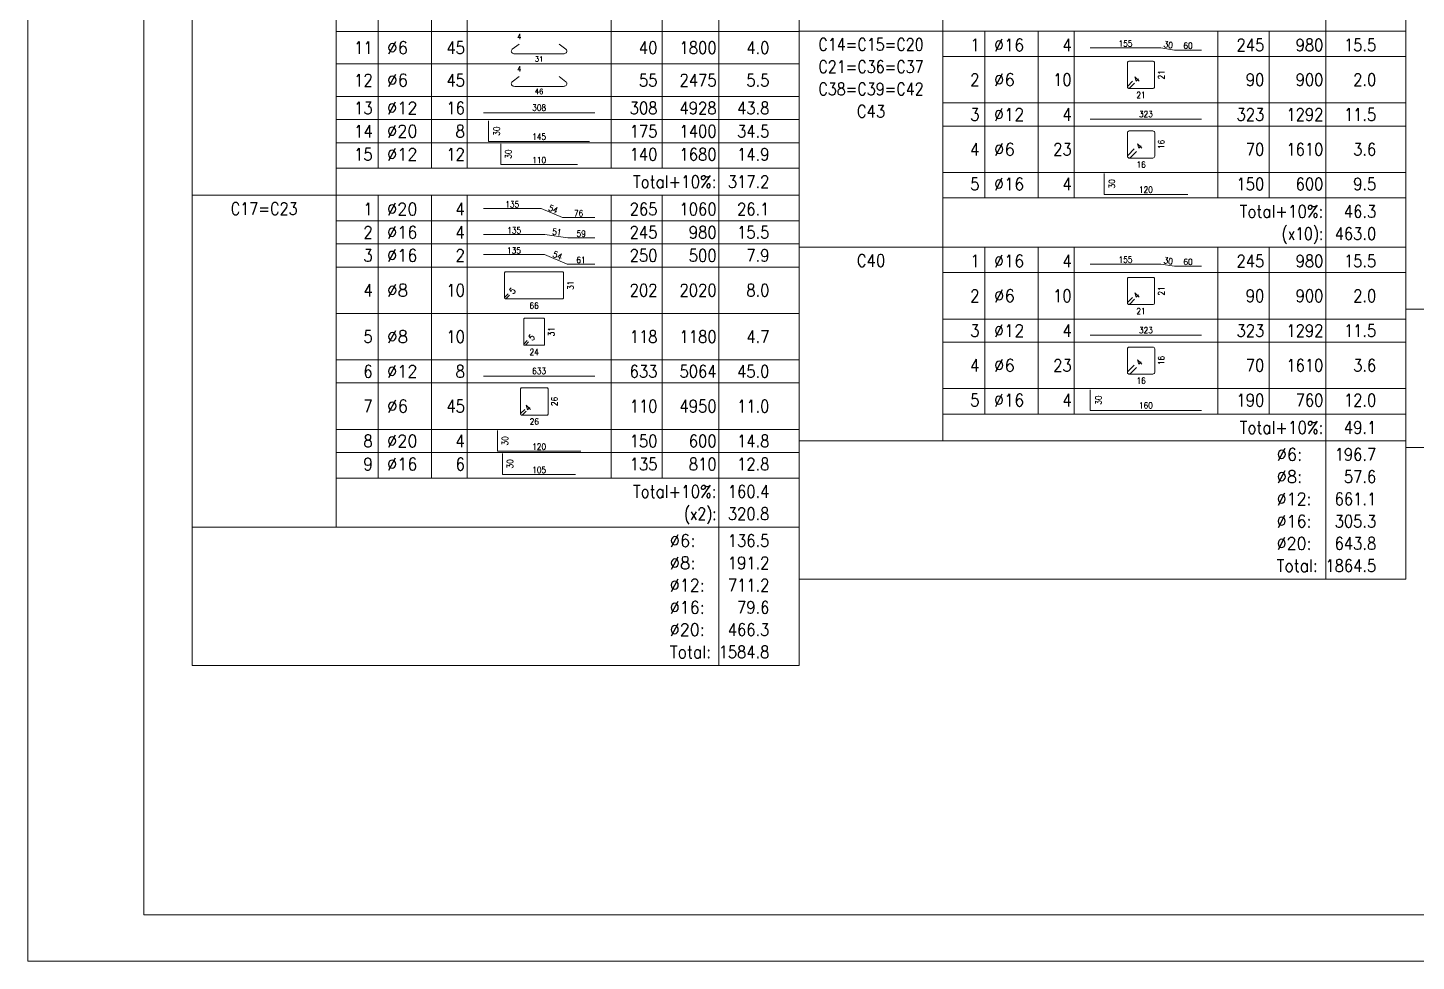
# Model space of a CAD drawing. Header units: millimetres. Extents: x 42 to 225, y 58 to 140.
# Drawn here: x 103.77 to 133.69, y 98.32 to 118.45 of the extents above; entities that cross this region are included whole.
import ezdxf
from ezdxf.enums import TextEntityAlignment as Align

# ---------------------------------------------------------------- set-up
doc = ezdxf.new("R2010")
doc.units = ezdxf.units.MM
for name, color, linetype, lineweight in [('DESPIECES_TABLA', 7, 'Continuous', 9), ('RECUAD_LIMITES', 2, 'Continuous', 0), ('RECUAD_MARCO', 1, 'Continuous', 20), ('TABLAS', 1, 'Continuous', 0), ('TEXTO_TABLAS', 1, 'Continuous', 0), ('TEXTOS_COTAS_DESPIECES_TABLA', 1, 'Continuous', 0)]:
    doc.layers.add(name, color=color, linetype=linetype, lineweight=lineweight)
doc.styles.add('CYPETXT_romans', font='romans__.ttf', dxfattribs={"height": 0.2})

msp = doc.modelspace()

# ---------------------------------------------------------------- linework, layer by layer
at = {"layer": 'DESPIECES_TABLA'}
for points in [[(114.361, 118.1), (114.213, 117.989), (114.201, 117.977), (114.193, 117.963), (114.191, 117.948), (114.193, 117.935), (114.198, 117.923), (114.208, 117.912), (114.22, 117.903), (114.234, 117.896), (114.25, 117.892), (114.268, 117.89), (115.314, 117.89), (115.331, 117.892), (115.347, 117.896), (115.362, 117.903), (115.374, 117.912), (115.383, 117.923), (115.389, 117.935), (115.391, 117.948), (115.388, 117.963), (115.381, 117.977), (115.368, 117.989), (115.22, 118.1)], [(126.667, 118.018), (128.187, 118.018), (128.482, 117.972), (129.067, 117.972)], [(127.58, 117.299), (127.478, 117.197), (127.475, 117.192), (127.472, 117.187), (127.47, 117.182), (127.47, 117.176), (127.47, 117.171), (127.472, 117.165), (127.475, 117.16), (127.478, 117.156), (127.482, 117.152), (127.487, 117.15), (127.493, 117.148), (127.499, 117.147), (128.024, 117.147), (128.035, 117.15), (128.044, 117.156), (128.05, 117.165), (128.052, 117.176), (128.052, 117.701), (128.05, 117.712), (128.044, 117.722), (128.035, 117.728), (128.024, 117.73), (127.499, 117.73), (127.487, 117.728), (127.478, 117.722), (127.472, 117.712), (127.47, 117.701), (127.47, 117.176), (127.47, 117.171), (127.472, 117.165), (127.475, 117.16), (127.478, 117.156), (127.482, 117.152), (127.487, 117.15), (127.493, 117.148), (127.499, 117.147), (127.504, 117.148), (127.51, 117.15), (127.515, 117.152), (127.519, 117.156), (127.621, 117.258)], [(114.361, 117.4), (114.213, 117.289), (114.201, 117.277), (114.193, 117.263), (114.191, 117.248), (114.193, 117.235), (114.198, 117.223), (114.208, 117.212), (114.22, 117.203), (114.234, 117.196), (114.25, 117.192), (114.268, 117.19), (115.314, 117.19), (115.331, 117.192), (115.347, 117.196), (115.362, 117.203), (115.374, 117.212), (115.383, 117.223), (115.389, 117.235), (115.391, 117.248), (115.388, 117.263), (115.381, 117.277), (115.368, 117.289), (115.22, 117.4)], [(113.591, 116.621), (115.991, 116.621)], [(113.703, 116.448), (113.703, 115.998), (115.878, 115.998)], [(126.667, 116.481), (129.067, 116.481)], [(127.614, 115.841), (127.482, 115.708), (127.477, 115.702), (127.473, 115.696), (127.471, 115.689), (127.471, 115.682), (127.471, 115.674), (127.473, 115.667), (127.477, 115.661), (127.482, 115.655), (127.487, 115.65), (127.494, 115.647), (127.501, 115.645), (127.508, 115.644), (128.018, 115.644), (128.032, 115.647), (128.045, 115.655), (128.053, 115.667), (128.056, 115.682), (128.056, 116.192), (128.053, 116.206), (128.045, 116.218), (128.032, 116.226), (128.018, 116.229), (127.508, 116.229), (127.494, 116.226), (127.482, 116.218), (127.473, 116.206), (127.471, 116.192), (127.471, 115.682), (127.471, 115.674), (127.473, 115.667), (127.477, 115.661), (127.482, 115.655), (127.487, 115.65), (127.494, 115.647), (127.501, 115.645), (127.508, 115.644), (127.515, 115.645), (127.522, 115.647), (127.529, 115.65), (127.535, 115.655), (127.667, 115.788)], [(113.966, 115.953), (113.966, 115.503), (115.616, 115.503)], [(126.967, 115.311), (126.967, 114.861), (128.767, 114.861)], [(113.591, 114.556), (114.833, 114.556), (115.293, 114.365), (115.991, 114.365)], [(113.591, 113.994), (114.916, 113.994), (115.407, 113.924), (115.991, 113.924)], [(113.591, 113.561), (114.909, 113.561), (115.397, 113.356), (115.991, 113.356)], [(114.123, 112.714), (114.053, 112.644), (114.051, 112.642), (114.05, 112.639), (114.048, 112.637), (114.048, 112.633), (114.047, 112.63), (114.048, 112.627), (114.049, 112.623), (114.051, 112.619), (114.053, 112.616), (114.056, 112.614), (114.06, 112.612), (114.063, 112.611), (114.067, 112.611), (115.299, 112.611), (115.306, 112.612), (115.313, 112.616), (115.317, 112.623), (115.318, 112.63), (115.318, 113.171), (115.317, 113.179), (115.313, 113.185), (115.306, 113.189), (115.299, 113.191), (114.067, 113.191), (114.06, 113.189), (114.053, 113.185), (114.049, 113.179), (114.047, 113.171), (114.047, 112.63), (114.048, 112.627), (114.049, 112.623), (114.051, 112.619), (114.053, 112.616), (114.056, 112.614), (114.06, 112.612), (114.063, 112.611), (114.067, 112.611), (114.071, 112.611), (114.075, 112.612), (114.078, 112.614), (114.081, 112.616), (114.151, 112.686)], [(126.667, 113.358), (128.187, 113.358), (128.482, 113.312), (129.067, 113.312)], [(127.58, 112.639), (127.478, 112.537), (127.475, 112.532), (127.472, 112.527), (127.47, 112.522), (127.47, 112.516), (127.47, 112.511), (127.472, 112.505), (127.475, 112.5), (127.478, 112.496), (127.482, 112.492), (127.487, 112.49), (127.493, 112.488), (127.499, 112.487), (128.024, 112.487), (128.035, 112.49), (128.044, 112.496), (128.05, 112.505), (128.052, 112.516), (128.052, 113.041), (128.05, 113.052), (128.044, 113.062), (128.035, 113.068), (128.024, 113.07), (127.499, 113.07), (127.487, 113.068), (127.478, 113.062), (127.472, 113.052), (127.47, 113.041), (127.47, 112.516), (127.47, 112.511), (127.472, 112.505), (127.475, 112.5), (127.478, 112.496), (127.482, 112.492), (127.487, 112.49), (127.493, 112.488), (127.499, 112.487), (127.504, 112.488), (127.51, 112.49), (127.515, 112.492), (127.519, 112.496), (127.621, 112.598)], [(114.536, 111.709), (114.467, 111.64), (114.465, 111.637), (114.463, 111.634), (114.462, 111.63), (114.461, 111.626), (114.462, 111.622), (114.463, 111.619), (114.465, 111.615), (114.467, 111.612), (114.47, 111.61), (114.473, 111.608), (114.477, 111.607), (114.481, 111.607), (114.889, 111.607), (114.896, 111.608), (114.903, 111.612), (114.907, 111.619), (114.908, 111.626), (114.908, 112.171), (114.907, 112.179), (114.903, 112.185), (114.896, 112.189), (114.889, 112.191), (114.481, 112.191), (114.473, 112.189), (114.467, 112.185), (114.463, 112.179), (114.461, 112.171), (114.461, 111.626), (114.462, 111.622), (114.463, 111.619), (114.465, 111.615), (114.467, 111.612), (114.47, 111.61), (114.473, 111.608), (114.477, 111.607), (114.481, 111.607), (114.485, 111.607), (114.488, 111.608), (114.492, 111.61), (114.495, 111.612), (114.564, 111.682)], [(126.667, 111.821), (129.067, 111.821)], [(127.614, 111.181), (127.482, 111.048), (127.477, 111.042), (127.473, 111.036), (127.471, 111.029), (127.471, 111.022), (127.471, 111.014), (127.473, 111.007), (127.477, 111.001), (127.482, 110.995), (127.487, 110.99), (127.494, 110.987), (127.501, 110.985), (127.508, 110.984), (128.018, 110.984), (128.032, 110.987), (128.045, 110.995), (128.053, 111.007), (128.056, 111.022), (128.056, 111.532), (128.053, 111.546), (128.045, 111.558), (128.032, 111.566), (128.018, 111.569), (127.508, 111.569), (127.494, 111.566), (127.482, 111.558), (127.473, 111.546), (127.471, 111.532), (127.471, 111.022), (127.471, 111.014), (127.473, 111.007), (127.477, 111.001), (127.482, 110.995), (127.487, 110.99), (127.494, 110.987), (127.501, 110.985), (127.508, 110.984), (127.515, 110.985), (127.522, 110.987), (127.529, 110.99), (127.535, 110.995), (127.667, 111.128)], [(113.591, 110.941), (115.991, 110.941)], [(114.481, 110.221), (114.4, 110.139), (114.397, 110.136), (114.395, 110.132), (114.394, 110.127), (114.393, 110.123), (114.394, 110.118), (114.395, 110.114), (114.397, 110.11), (114.4, 110.107), (114.403, 110.104), (114.407, 110.102), (114.412, 110.1), (114.416, 110.1), (114.961, 110.1), (114.97, 110.102), (114.977, 110.107), (114.982, 110.114), (114.984, 110.123), (114.984, 110.668), (114.982, 110.676), (114.977, 110.684), (114.97, 110.689), (114.961, 110.691), (114.416, 110.691), (114.407, 110.689), (114.4, 110.684), (114.395, 110.676), (114.393, 110.668), (114.393, 110.123), (114.394, 110.118), (114.395, 110.114), (114.397, 110.11), (114.4, 110.107), (114.403, 110.104), (114.407, 110.102), (114.412, 110.1), (114.416, 110.1), (114.421, 110.1), (114.425, 110.102), (114.429, 110.104), (114.432, 110.107), (114.514, 110.188)], [(126.667, 110.648), (126.667, 110.198), (129.067, 110.198)], [(113.891, 109.771), (113.891, 109.321), (115.691, 109.321)], [(114.003, 109.273), (114.003, 108.823), (115.578, 108.823)]]:
    msp.add_lwpolyline(points, dxfattribs=at)
at = {"layer": 'RECUAD_LIMITES'}
msp.add_lwpolyline([(103.773, 98.323), (163.173, 98.323), (163.173, 140.323), (103.773, 140.323), (103.773, 98.323)], close=True, dxfattribs=at)
at = {"layer": 'RECUAD_MARCO'}
msp.add_lwpolyline([(106.273, 99.323), (162.173, 99.323), (162.173, 139.323), (106.273, 139.323), (106.273, 99.323)], close=True, dxfattribs=at)
at = {"layer": 'TABLAS'}
for p, q in [((107.317, 114.893), (107.317, 125.373)), ((110.417, 114.893), (110.417, 125.373)), ((111.321, 115.423), (111.321, 125.373)), ((112.469, 115.423), (112.469, 125.373)), ((113.241, 115.423), (113.241, 125.373)), ((116.341, 115.423), (116.341, 125.373)), ((117.445, 115.423), (117.445, 125.373)), ((118.665, 114.893), (118.665, 125.373)), ((120.393, 114.893), (120.393, 125.373)), ((120.393, 118.433), (120.393, 123.013)), ((123.493, 118.433), (123.493, 123.013)), ((131.741, 118.433), (131.741, 123.013)), ((133.469, 118.433), (133.469, 123.013)), ((133.469, 112.433), (133.469, 118.713)), ((120.393, 118.333), (120.393, 118.433)), ((120.393, 118.383), (133.469, 118.383)), ((120.393, 113.773), (120.393, 118.333)), ((123.493, 118.333), (123.493, 118.433)), ((123.493, 113.773), (123.493, 118.333)), ((124.397, 118.333), (124.397, 118.383)), ((124.397, 114.783), (124.397, 118.333)), ((125.545, 118.333), (125.545, 118.383)), ((125.545, 114.783), (125.545, 118.333)), ((126.317, 118.333), (126.317, 118.383)), ((126.317, 114.783), (126.317, 118.333)), ((129.417, 118.333), (129.417, 118.383)), ((129.417, 114.783), (129.417, 118.333)), ((130.521, 118.333), (130.521, 118.383)), ((130.521, 114.783), (130.521, 118.333)), ((131.741, 118.333), (131.741, 118.433)), ((131.741, 113.773), (131.741, 118.333)), ((133.469, 118.333), (133.469, 118.433)), ((133.469, 113.773), (133.469, 118.333)), ((110.417, 115.423), (120.393, 115.423)), ((107.317, 114.793), (107.317, 114.893)), ((110.417, 114.793), (110.417, 114.893)), ((118.665, 114.793), (118.665, 114.893)), ((120.393, 114.793), (120.393, 114.893)), ((107.317, 114.843), (120.393, 114.843)), ((107.317, 107.733), (107.317, 114.793)), ((110.417, 107.733), (110.417, 114.793)), ((111.321, 114.793), (111.321, 114.843)), ((111.321, 108.743), (111.321, 114.793)), ((112.469, 114.793), (112.469, 114.843)), ((112.469, 108.743), (112.469, 114.793)), ((113.241, 114.793), (113.241, 114.843)), ((113.241, 108.743), (113.241, 114.793)), ((116.341, 114.793), (116.341, 114.843)), ((116.341, 108.743), (116.341, 114.793)), ((117.445, 114.793), (117.445, 114.843)), ((117.445, 108.743), (117.445, 114.793)), ((118.665, 107.733), (118.665, 114.793)), ((120.393, 107.733), (120.393, 114.793)), ((123.493, 114.783), (133.469, 114.783)), ((120.393, 113.673), (120.393, 113.773)), ((120.393, 113.723), (133.469, 113.723)), ((123.493, 113.673), (123.493, 113.773)), ((124.397, 113.673), (124.397, 113.723)), ((125.545, 113.673), (125.545, 113.723)), ((126.317, 113.673), (126.317, 113.723)), ((129.417, 113.673), (129.417, 113.723)), ((130.521, 113.673), (130.521, 113.723)), ((131.741, 113.673), (131.741, 113.773)), ((133.469, 113.673), (133.469, 113.773)), ((120.393, 109.593), (120.393, 113.673)), ((123.493, 109.593), (123.493, 113.673)), ((124.397, 110.123), (124.397, 113.673)), ((125.545, 110.123), (125.545, 113.673)), ((126.317, 110.123), (126.317, 113.673)), ((129.417, 110.123), (129.417, 113.673)), ((130.521, 110.123), (130.521, 113.673)), ((131.741, 109.593), (131.741, 113.673)), ((133.469, 109.593), (133.469, 113.673)), ((133.469, 112.333), (133.469, 112.433)), ((133.469, 112.383), (146.545, 112.383)), ((133.469, 111.853), (133.469, 112.333)), ((133.469, 111.373), (133.469, 111.853)), ((133.469, 110.893), (133.469, 111.373)), ((133.469, 110.413), (133.469, 110.893)), ((133.469, 109.933), (133.469, 110.413)), ((123.493, 110.123), (133.469, 110.123)), ((133.469, 109.403), (133.469, 109.933)), ((120.393, 109.493), (120.393, 109.593)), ((120.393, 109.543), (133.469, 109.543)), ((123.493, 109.543), (123.493, 109.593)), ((131.741, 109.493), (131.741, 109.593)), ((133.469, 109.493), (133.469, 109.593)), ((120.393, 109.013), (120.393, 109.493)), ((131.741, 109.013), (131.741, 109.493)), ((133.469, 109.013), (133.469, 109.493)), ((133.469, 109.403), (146.545, 109.403)), ((120.393, 108.533), (120.393, 109.013)), ((131.741, 108.533), (131.741, 109.013)), ((133.469, 108.533), (133.469, 109.013)), ((110.417, 108.743), (120.393, 108.743)), ((120.393, 108.053), (120.393, 108.533)), ((131.741, 108.053), (131.741, 108.533)), ((133.469, 108.053), (133.469, 108.533)), ((120.393, 107.573), (120.393, 108.053)), ((131.741, 107.573), (131.741, 108.053)), ((133.469, 107.573), (133.469, 108.053)), ((107.317, 107.633), (107.317, 107.733)), ((110.417, 107.683), (110.417, 107.733)), ((118.665, 107.633), (118.665, 107.733)), ((120.393, 107.633), (120.393, 107.733)), ((107.317, 107.683), (120.393, 107.683)), ((107.317, 107.153), (107.317, 107.633)), ((118.665, 107.153), (118.665, 107.633)), ((120.393, 107.153), (120.393, 107.633)), ((120.393, 107.093), (120.393, 107.573)), ((131.741, 107.093), (131.741, 107.573)), ((133.469, 107.093), (133.469, 107.573)), ((107.317, 106.673), (107.317, 107.153)), ((118.665, 106.673), (118.665, 107.153)), ((120.393, 106.673), (120.393, 107.153)), ((120.393, 106.563), (120.393, 107.093)), ((131.741, 106.563), (131.741, 107.093)), ((133.469, 106.563), (133.469, 107.093)), ((107.317, 106.193), (107.317, 106.673)), ((118.665, 106.193), (118.665, 106.673)), ((120.393, 106.193), (120.393, 106.673)), ((120.393, 106.563), (133.469, 106.563)), ((107.317, 105.713), (107.317, 106.193)), ((118.665, 105.713), (118.665, 106.193)), ((120.393, 105.713), (120.393, 106.193)), ((107.317, 105.233), (107.317, 105.713)), ((118.665, 105.233), (118.665, 105.713)), ((120.393, 105.233), (120.393, 105.713)), ((107.317, 104.703), (107.317, 105.233)), ((118.665, 104.703), (118.665, 105.233)), ((120.393, 104.703), (120.393, 105.233)), ((107.317, 104.703), (120.393, 104.703))]:
    msp.add_line(p, q, dxfattribs=at)
at = {"layer": 'TEXTO_TABLAS'}
for p, q in [((110.417, 118.373), (120.393, 118.373)), ((110.417, 117.673), (120.393, 117.673)), ((123.493, 117.833), (133.469, 117.833)), ((110.417, 116.973), (120.393, 116.973)), ((123.493, 116.833), (133.469, 116.833)), ((110.417, 116.473), (120.393, 116.473)), ((123.493, 116.333), (133.469, 116.333)), ((110.417, 115.973), (120.393, 115.973)), ((123.493, 115.333), (133.469, 115.333)), ((110.417, 114.293), (120.393, 114.293)), ((110.417, 113.793), (120.393, 113.793)), ((110.417, 113.293), (120.393, 113.293)), ((123.493, 113.173), (133.469, 113.173)), ((110.417, 112.293), (120.393, 112.293)), ((123.493, 112.173), (133.469, 112.173)), ((123.493, 111.673), (133.469, 111.673)), ((110.417, 111.293), (120.393, 111.293)), ((110.417, 110.793), (120.393, 110.793)), ((123.493, 110.673), (133.469, 110.673)), ((110.417, 109.793), (120.393, 109.793)), ((110.417, 109.293), (120.393, 109.293))]:
    msp.add_line(p, q, dxfattribs=at)

# ---------------------------------------------------------------- texts
at = {"layer": 'TEXTO_TABLAS', "style": 'CYPETXT_romans'}
for s, height, width, p in [('C14=C15=C20', 0.26667, 0.844501, (121.943, 118.093)), ('C21=C36=C37', 0.26667, 0.844501, (121.943, 117.613)), ('C38=C39=C42', 0.26667, 0.844501, (121.943, 117.133)), ('C43', 0.2667, 0.8832, (121.943, 116.653)), ('C17=C23', 0.2667, 0.852568, (108.867, 114.553)), ('C40', 0.2667, 0.8832, (121.943, 113.433))]:
    msp.add_text(s, height=height, dxfattribs=dict(at, width=width)).set_placement(p, align=Align.MIDDLE_CENTER)
for s, height, width, p in [('1', 0.267, 0.872274, (124.281, 118.083)), ('4', 0.267, 0.872274, (126.267, 118.083)), ('245', 0.2667, 0.872274, (130.417, 118.083)), ('980', 0.2667, 0.872274, (131.691, 118.083)), ('15.5', 0.2667, 0.869308, (132.829, 118.083)), ('11', 0.2667, 0.872274, (111.205, 118.023)), ('45', 0.2667, 0.872274, (113.191, 118.023)), ('40', 0.2667, 0.872274, (117.341, 118.023)), ('1800', 0.2667, 0.872274, (118.615, 118.023)), ('4.0', 0.2667, 0.868127, (119.753, 118.023)), ('12', 0.2667, 0.872274, (111.205, 117.323)), ('45', 0.2667, 0.872274, (113.191, 117.323)), ('55', 0.2667, 0.872274, (117.341, 117.323)), ('2475', 0.2667, 0.872274, (118.615, 117.323)), ('5.5', 0.2667, 0.868127, (119.753, 117.323)), ('2', 0.267, 0.872274, (124.281, 117.333)), ('10', 0.2667, 0.872274, (126.267, 117.333)), ('90', 0.2667, 0.872274, (130.417, 117.333)), ('900', 0.2667, 0.872274, (131.691, 117.333)), ('2.0', 0.2667, 0.868127, (132.829, 117.333)), ('13', 0.2667, 0.872274, (111.205, 116.723)), ('16', 0.2667, 0.872274, (113.191, 116.723)), ('308', 0.2667, 0.872274, (117.341, 116.723)), ('4928', 0.2667, 0.872274, (118.615, 116.723)), ('43.8', 0.2667, 0.869308, (119.753, 116.723)), ('3', 0.267, 0.872274, (124.281, 116.583)), ('4', 0.267, 0.872274, (126.267, 116.583)), ('323', 0.2667, 0.872274, (130.417, 116.583)), ('1292', 0.2667, 0.872274, (131.691, 116.583)), ('11.5', 0.2667, 0.869308, (132.829, 116.583)), ('14', 0.2667, 0.872274, (111.205, 116.223)), ('8', 0.267, 0.872274, (113.191, 116.223)), ('175', 0.2667, 0.872274, (117.341, 116.223)), ('1400', 0.2667, 0.872274, (118.615, 116.223)), ('34.5', 0.2667, 0.869308, (119.753, 116.223)), ('15', 0.2667, 0.872274, (111.205, 115.723)), ('12', 0.2667, 0.872274, (113.191, 115.723)), ('140', 0.2667, 0.872274, (117.341, 115.723)), ('1680', 0.2667, 0.872274, (118.615, 115.723)), ('14.9', 0.2667, 0.869308, (119.753, 115.723)), ('4', 0.267, 0.872274, (124.281, 115.833)), ('23', 0.2667, 0.872274, (126.267, 115.833)), ('70', 0.2667, 0.872274, (130.417, 115.833)), ('1610', 0.2667, 0.872274, (131.691, 115.833)), ('3.6', 0.2667, 0.868127, (132.829, 115.833)), ('Total+10%:', 0.2667, 0.906671, (118.615, 115.133)), ('317.2', 0.2667, 0.869965, (119.753, 115.133)), ('5', 0.267, 0.872274, (124.281, 115.083)), ('4', 0.267, 0.872274, (126.267, 115.083)), ('150', 0.2667, 0.872274, (130.417, 115.083)), ('600', 0.2667, 0.872274, (131.691, 115.083)), ('9.5', 0.2667, 0.868127, (132.829, 115.083)), ('1', 0.267, 0.872274, (111.205, 114.543)), ('4', 0.267, 0.872274, (113.191, 114.543)), ('265', 0.2667, 0.872274, (117.341, 114.543)), ('1060', 0.2667, 0.872274, (118.615, 114.543)), ('26.1', 0.2667, 0.869308, (119.753, 114.543)), ('Total+10%:', 0.2667, 0.906671, (131.691, 114.493)), ('46.3', 0.2667, 0.869308, (132.829, 114.493)), ('2', 0.267, 0.872274, (111.205, 114.043)), ('4', 0.267, 0.872274, (113.191, 114.043)), ('245', 0.2667, 0.872274, (117.341, 114.043)), ('980', 0.2667, 0.872274, (118.615, 114.043)), ('15.5', 0.2667, 0.869308, (119.753, 114.043)), ('(x10):', 0.2667, 0.831341, (131.691, 114.013)), ('463.0', 0.2667, 0.869965, (132.829, 114.013)), ('3', 0.267, 0.872274, (111.205, 113.543)), ('2', 0.267, 0.872274, (113.191, 113.543)), ('250', 0.2667, 0.872274, (117.341, 113.543)), ('500', 0.2667, 0.872274, (118.615, 113.543)), ('7.9', 0.2667, 0.868127, (119.753, 113.543)), ('1', 0.267, 0.872274, (124.281, 113.423)), ('4', 0.267, 0.872274, (126.267, 113.423)), ('245', 0.2667, 0.872274, (130.417, 113.423)), ('980', 0.2667, 0.872274, (131.691, 113.423)), ('15.5', 0.2667, 0.869308, (132.829, 113.423)), ('4', 0.267, 0.872274, (111.205, 112.793)), ('10', 0.2667, 0.872274, (113.191, 112.793)), ('202', 0.2667, 0.872274, (117.341, 112.793)), ('2020', 0.2667, 0.872274, (118.615, 112.793)), ('8.0', 0.2667, 0.868127, (119.753, 112.793)), ('2', 0.267, 0.872274, (124.281, 112.673)), ('10', 0.2667, 0.872274, (126.267, 112.673)), ('90', 0.2667, 0.872274, (130.417, 112.673)), ('900', 0.2667, 0.872274, (131.691, 112.673)), ('2.0', 0.2667, 0.868127, (132.829, 112.673)), ('5', 0.267, 0.872274, (111.205, 111.793)), ('10', 0.2667, 0.872274, (113.191, 111.793)), ('118', 0.2667, 0.872274, (117.341, 111.793)), ('1180', 0.2667, 0.872274, (118.615, 111.793)), ('4.7', 0.2667, 0.868127, (119.753, 111.793)), ('3', 0.267, 0.872274, (124.281, 111.923)), ('4', 0.267, 0.872274, (126.267, 111.923)), ('323', 0.2667, 0.872274, (130.417, 111.923)), ('1292', 0.2667, 0.872274, (131.691, 111.923)), ('11.5', 0.2667, 0.869308, (132.829, 111.923)), ('4', 0.267, 0.872274, (124.281, 111.173)), ('23', 0.2667, 0.872274, (126.267, 111.173)), ('70', 0.2667, 0.872274, (130.417, 111.173)), ('1610', 0.2667, 0.872274, (131.691, 111.173)), ('3.6', 0.2667, 0.868127, (132.829, 111.173)), ('6', 0.267, 0.872274, (111.205, 111.043)), ('8', 0.267, 0.872274, (113.191, 111.043)), ('633', 0.2667, 0.872274, (117.341, 111.043)), ('5064', 0.2667, 0.872274, (118.615, 111.043)), ('45.0', 0.2667, 0.869308, (119.753, 111.043)), ('7', 0.267, 0.872274, (111.205, 110.293)), ('45', 0.2667, 0.872274, (113.191, 110.293)), ('110', 0.2667, 0.872274, (117.341, 110.293)), ('4950', 0.2667, 0.872274, (118.615, 110.293)), ('11.0', 0.2667, 0.869308, (119.753, 110.293)), ('5', 0.267, 0.872274, (124.281, 110.423)), ('4', 0.267, 0.872274, (126.267, 110.423)), ('190', 0.2667, 0.872274, (130.417, 110.423)), ('760', 0.2667, 0.872274, (131.691, 110.423)), ('12.0', 0.2667, 0.869308, (132.829, 110.423)), ('Total+10%:', 0.2667, 0.906671, (131.691, 109.833)), ('49.1', 0.2667, 0.869308, (132.829, 109.833)), ('8', 0.267, 0.872274, (111.205, 109.543)), ('4', 0.267, 0.872274, (113.191, 109.543)), ('150', 0.2667, 0.872274, (117.341, 109.543)), ('600', 0.2667, 0.872274, (118.615, 109.543)), ('14.8', 0.2667, 0.869308, (119.753, 109.543)), ('196.7', 0.2667, 0.869965, (132.829, 109.253)), ('9', 0.267, 0.872274, (111.205, 109.043)), ('6', 0.267, 0.872274, (113.191, 109.043)), ('135', 0.2667, 0.872274, (117.341, 109.043)), ('810', 0.2667, 0.872274, (118.615, 109.043)), ('12.8', 0.2667, 0.869308, (119.753, 109.043)), ('57.6', 0.2667, 0.869308, (132.829, 108.773)), ('Total+10%:', 0.2667, 0.906671, (118.615, 108.453)), ('160.4', 0.2667, 0.869965, (119.753, 108.453)), ('661.1', 0.2667, 0.869965, (132.829, 108.293)), ('(x2):', 0.2667, 0.820506, (118.615, 107.973)), ('320.8', 0.2667, 0.869965, (119.753, 107.973)), ('305.3', 0.2667, 0.869965, (132.829, 107.813)), ('136.5', 0.2667, 0.869965, (119.753, 107.393)), ('643.8', 0.2667, 0.869965, (132.829, 107.333)), ('191.2', 0.2667, 0.869965, (119.753, 106.913)), ('1864.5', 0.2667, 0.870384, (132.829, 106.853)), ('711.2', 0.2667, 0.869965, (119.753, 106.433)), ('79.6', 0.2667, 0.869308, (119.753, 105.953)), ('466.3', 0.2667, 0.869965, (119.753, 105.473)), ('1584.8', 0.2667, 0.870384, (119.753, 104.993))]:
    msp.add_text(s, height=height, dxfattribs=dict(at, width=width)).set_placement(p, align=Align.MIDDLE_RIGHT)
for s, width, p in [('%%c16', 0.955414, (124.591, 118.083)), ('%%c6', 0.99505, (111.515, 118.023)), ('%%c6', 0.99505, (111.515, 117.323)), ('%%c6', 0.99505, (124.591, 117.333)), ('%%c12', 0.955414, (111.515, 116.723)), ('%%c12', 0.955414, (124.591, 116.583)), ('%%c20', 0.955414, (111.515, 116.223)), ('%%c12', 0.955414, (111.515, 115.723)), ('%%c6', 0.99505, (124.591, 115.833)), ('%%c16', 0.955414, (124.591, 115.083)), ('%%c20', 0.955414, (111.515, 114.543)), ('%%c16', 0.955414, (111.515, 114.043)), ('%%c16', 0.955414, (111.515, 113.543)), ('%%c16', 0.955414, (124.591, 113.423)), ('%%c8', 0.99505, (111.515, 112.793)), ('%%c6', 0.99505, (124.591, 112.673)), ('%%c8', 0.99505, (111.515, 111.793)), ('%%c12', 0.955414, (124.591, 111.923)), ('%%c6', 0.99505, (124.591, 111.173)), ('%%c12', 0.955414, (111.515, 111.043)), ('%%c6', 0.99505, (111.515, 110.293)), ('%%c16', 0.955414, (124.591, 110.423)), ('%%c20', 0.955414, (111.515, 109.543)), ('%%c6:', 0.966972, (130.683, 109.253)), ('%%c16', 0.955414, (111.515, 109.043)), ('%%c8:', 0.966972, (130.683, 108.773)), ('%%c12:', 0.940736, (130.683, 108.293)), ('%%c16:', 0.940736, (130.683, 107.813)), ('%%c6:', 0.966972, (117.607, 107.393)), ('%%c20:', 0.940736, (130.683, 107.333)), ('%%c8:', 0.966972, (117.607, 106.913)), ('Total:', 0.925563, (130.683, 106.853)), ('%%c12:', 0.940736, (117.607, 106.433)), ('%%c16:', 0.940736, (117.607, 105.953)), ('%%c20:', 0.940736, (117.607, 105.473)), ('Total:', 0.925563, (117.607, 104.993))]:
    msp.add_text(s, height=0.2667, dxfattribs=dict(at, width=width)).set_placement(p, align=Align.MIDDLE_LEFT)
at = {"layer": 'TEXTOS_COTAS_DESPIECES_TABLA', "style": 'CYPETXT_romans', "width": 0.872274}
for s, height, p in [('4', 0.113, (114.361, 118.209)), ('155', 0.1333, (127.427, 118.046)), ('60', 0.1333, (128.774, 118)), ('4', 0.113, (114.361, 117.509)), ('308', 0.1333, (114.791, 116.665)), ('323', 0.1333, (127.867, 116.525)), ('145', 0.1333, (114.791, 116.038)), ('110', 0.1333, (114.791, 115.533)), ('120', 0.1333, (127.867, 114.894)), ('135', 0.1333, (114.212, 114.578)), ('76', 0.1333, (115.642, 114.387)), ('135', 0.1333, (114.253, 114.018)), ('59', 0.1333, (115.699, 113.948)), ('135', 0.1333, (114.25, 113.585)), ('61', 0.1333, (115.694, 113.38)), ('155', 0.1333, (127.427, 113.386)), ('60', 0.1333, (128.774, 113.34)), ('323', 0.1333, (127.867, 111.865)), ('633', 0.1333, (114.791, 110.985)), ('160', 0.1333, (127.867, 110.242)), ('120', 0.1333, (114.791, 109.354)), ('105', 0.1333, (114.791, 108.852))]:
    msp.add_text(s, height=height, dxfattribs=at).set_placement(p, align=Align.CENTER)
for s, rotation, p in [('30', 351.1839, (128.339, 118.023)), ('54', 337.4569, (115.072, 114.481)), ('51', 351.8964, (115.165, 113.983)), ('54', 337.2186, (115.163, 113.481)), ('30', 351.1839, (128.339, 113.363))]:
    msp.add_text(s, height=0.1333, rotation=rotation, dxfattribs=at).set_placement(p, align=Align.CENTER)
for s, height, p in [('31', 0.1133, (114.791, 117.837)), ('46', 0.1133, (114.791, 117.137)), ('21', 0.1333, (127.761, 117.069)), ('16', 0.1333, (127.763, 115.57)), ('66', 0.1333, (114.683, 112.528)), ('21', 0.1333, (127.761, 112.409)), ('24', 0.1333, (114.685, 111.528)), ('16', 0.1333, (127.763, 110.91)), ('26', 0.1333, (114.688, 110.029))]:
    msp.add_text(s, height=height, dxfattribs=at).set_placement(p, align=Align.TOP_CENTER)
for s, p in [('4', (127.664, 117.341)), ('4', (127.723, 115.896)), ('5', (114.218, 112.781)), ('4', (127.664, 112.681)), ('5', (114.631, 111.776)), ('4', (127.723, 111.236)), ('4', (114.548, 110.255))]:
    msp.add_text(s, height=0.133, rotation=45, dxfattribs=at).set_placement(p, align=Align.MIDDLE_CENTER)
for s, p in [('21', (128.131, 117.439)), ('30', (113.81, 116.223)), ('30', (114.063, 115.728)), ('16', (128.13, 115.937)), ('30', (127.066, 115.086)), ('31', (115.401, 112.901)), ('21', (128.131, 112.779)), ('31', (114.987, 111.899)), ('16', (128.13, 111.277)), ('26', (115.055, 110.395)), ('30', (126.777, 110.423)), ('30', (113.99, 109.546)), ('30', (114.099, 109.048))]:
    msp.add_text(s, height=0.1333, rotation=90, dxfattribs=at).set_placement(p, align=Align.TOP_CENTER)

doc.saveas('drawing.dxf')
